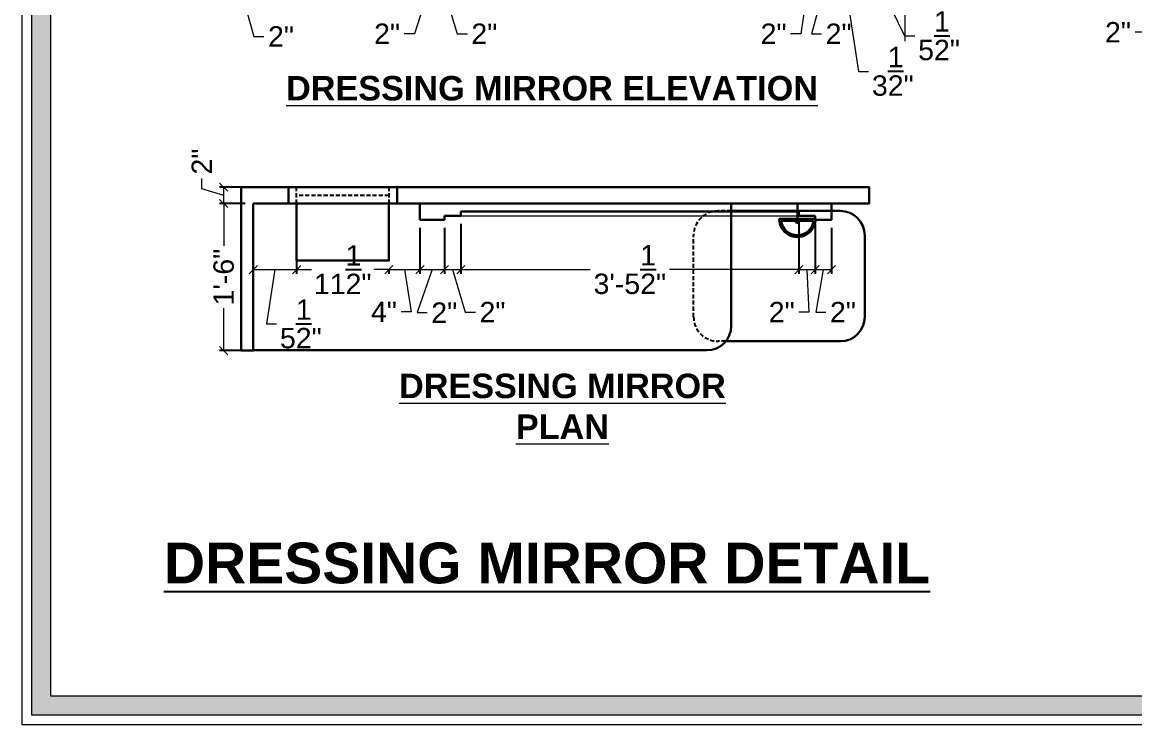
# Model space of a CAD drawing. Header units: millimetres. Extents: x 56222 to 3066687, y -650199 to -121287.
# Drawn here: x 132660.2 to 132796.5, y -184114.6 to -184028.5 of the extents above; entities that cross this region are included whole.
import ezdxf

# ---------------------------------------------------------------- set-up
doc = ezdxf.new("R2010")
doc.units = ezdxf.units.MM
doc.header["$MEASUREMENT"] = 0
doc.header["$PDMODE"] = 35
doc.linetypes.add('DASHED', pattern=[0.75, 0.5, -0.25])
doc.linetypes.add('DASHEDX2', pattern=[1.5, 1, -0.5])
doc.layers.get('Defpoints').update_dxf_attribs({"color": 220})
for name, color, linetype, lineweight in [('DIM.', 250, 'Continuous', 13), ('dim05', 1, 'Continuous', 13), ('Dimension', 10, 'DASHEDX2', 20), ('Electrical', 84, 'Continuous', 30), ('FIRST FLOOR', 7, 'Continuous', 9), ('FIRST FLOOR_( PLine )_', 251, 'Continuous', 30), ('FURNITURE', 32, 'Continuous', 9), ('Labelling', 1, 'Continuous', 25), ('wall', 7, 'Continuous', 30)]:
    doc.layers.add(name, color=color, linetype=linetype, lineweight=lineweight)
doc.styles.add('Arial', font='arial.ttf')
doc.styles.get("Standard").update_dxf_attribs({"font": 'arial.ttf', "height": 6})
doc.styles.add('style4', font='ARIALN.TTF')
doc.dimstyles.new('ISO-25', dxfattribs={"dimtxt": 2.5, "dimasz": 1, "dimexe": 0.5, "dimexo": 1, "dimtad": 0, "dimdec": 1, "dimlunit": 4, "dimtxsty": 'Standard', "dimblk": 'OBLIQUE', "dimcen": 2.5, "dimclrd": 1, "dimclre": 1, "dimclrt": 5, "dimadec": 0, "dimazin": 0, "dimtfac": 1, "dimtdec": 1, "dimtmove": 0, "dimatfit": 3, "dimfxl": 1, "dimlwd": -1, "dimarcsym": 0})

# ---------------------------------------------------------------- blocks, each defined once
blk = doc.blocks.new('_Oblique')
at = {"layer": 'wall', "color": 0, "lineweight": -2}
blk.add_line((-0.5, -0.5), (0.5, 0.5), dxfattribs=at)
blk = doc.blocks.new('*D338')
at = {"layer": 'Defpoints', "color": 0, "lineweight": 30, "transparency": 16777216}
for p in [(132685.98, -184021.62), (132687.98, -184021.62), (132687.98, -184024.7)]:
    blk.add_point(p, dxfattribs=at)
at = {"layer": 'dim05', "color": 1, "linetype": 'Continuous', "lineweight": -2, "transparency": 16777216}
for p, q in [((132685.98, -184022.62), (132685.98, -184025.2)), ((132687.98, -184022.62), (132687.98, -184025.2))]:
    blk.add_line(p, q, dxfattribs=at)
at = {"layer": 'dim05', "color": 1, "linetype": 'Continuous', "transparency": 16777216}
for p, q in [((132685.98, -184024.7), (132687.98, -184024.7)), ((132686.98, -184024.7), (132688.54, -184030.23)), ((132688.54, -184030.23), (132689.79, -184030.23))]:
    blk.add_line(p, q, dxfattribs=at)
at = {"layer": 'dim05', "color": 1, "transparency": 16777216, "rotation": 180}
blk.add_blockref('_Oblique', (132685.98, -184024.7), dxfattribs=at)
at = {"layer": 'dim05', "color": 1, "transparency": 16777216}
blk.add_blockref('_Oblique', (132687.98, -184024.7), dxfattribs=at)
at = {"layer": 'dim05', "color": 5, "lineweight": 25, "transparency": 16777216, "insert": (132691.88, -184030.23), "char_height": 2.5, "attachment_point": 5, "style": 'Arial'}
blk.add_mtext('2"', dxfattribs=at)
blk = doc.blocks.new('*D340')
at = {"layer": 'Defpoints', "color": 0, "lineweight": 30, "transparency": 16777216}
for p in [(132708.91, -184021.62), (132710.91, -184021.62), (132710.91, -184024.7)]:
    blk.add_point(p, dxfattribs=at)
at = {"layer": 'dim05', "color": 1, "linetype": 'Continuous', "lineweight": -2, "transparency": 16777216}
for p, q in [((132708.91, -184022.62), (132708.91, -184025.2)), ((132710.91, -184022.62), (132710.91, -184025.2))]:
    blk.add_line(p, q, dxfattribs=at)
at = {"layer": 'dim05', "color": 1, "linetype": 'Continuous', "transparency": 16777216}
for p, q in [((132709.91, -184024.7), (132708.22, -184029.9)), ((132708.91, -184024.7), (132710.91, -184024.7)), ((132708.22, -184029.9), (132706.97, -184029.9))]:
    blk.add_line(p, q, dxfattribs=at)
at = {"layer": 'dim05', "color": 1, "transparency": 16777216, "rotation": 180}
blk.add_blockref('_Oblique', (132708.91, -184024.7), dxfattribs=at)
at = {"layer": 'dim05', "color": 1, "transparency": 16777216}
blk.add_blockref('_Oblique', (132710.91, -184024.7), dxfattribs=at)
at = {"layer": 'dim05', "color": 5, "lineweight": 25, "transparency": 16777216, "insert": (132704.88, -184029.9), "char_height": 2.5, "attachment_point": 5, "style": 'Arial'}
blk.add_mtext('2"', dxfattribs=at)
blk = doc.blocks.new('*D341')
at = {"layer": 'Defpoints', "color": 0, "lineweight": 30, "transparency": 16777216}
for p in [(132710.91, -184021.62), (132712.91, -184021.62), (132712.91, -184024.7)]:
    blk.add_point(p, dxfattribs=at)
at = {"layer": 'dim05', "color": 1, "linetype": 'Continuous', "lineweight": -2, "transparency": 16777216}
for p, q in [((132710.91, -184022.62), (132710.91, -184025.2)), ((132712.91, -184022.62), (132712.91, -184025.2))]:
    blk.add_line(p, q, dxfattribs=at)
at = {"layer": 'dim05', "color": 1, "linetype": 'Continuous', "transparency": 16777216}
for p, q in [((132710.91, -184024.7), (132712.91, -184024.7)), ((132711.91, -184024.7), (132713.47, -184029.9)), ((132713.47, -184029.9), (132714.72, -184029.9))]:
    blk.add_line(p, q, dxfattribs=at)
at = {"layer": 'dim05', "color": 1, "transparency": 16777216, "rotation": 180}
blk.add_blockref('_Oblique', (132710.91, -184024.7), dxfattribs=at)
at = {"layer": 'dim05', "color": 1, "transparency": 16777216}
blk.add_blockref('_Oblique', (132712.91, -184024.7), dxfattribs=at)
at = {"layer": 'dim05', "color": 5, "lineweight": 25, "transparency": 16777216, "insert": (132716.8, -184029.9), "char_height": 2.5, "attachment_point": 5, "style": 'Arial'}
blk.add_mtext('2"', dxfattribs=at)
blk = doc.blocks.new('*D343')
at = {"layer": 'Defpoints', "color": 0, "lineweight": 30, "transparency": 16777216}
for p in [(132757.35, -184021.62), (132759.35, -184021.62), (132759.35, -184024.7)]:
    blk.add_point(p, dxfattribs=at)
at = {"layer": 'dim05', "color": 1, "linetype": 'Continuous', "lineweight": -2, "transparency": 16777216}
for p, q in [((132757.35, -184022.62), (132757.35, -184025.2)), ((132759.35, -184022.62), (132759.35, -184025.2))]:
    blk.add_line(p, q, dxfattribs=at)
at = {"layer": 'dim05', "color": 1, "linetype": 'Continuous', "transparency": 16777216}
for p, q in [((132758.35, -184024.7), (132756.88, -184029.9)), ((132757.35, -184024.7), (132759.35, -184024.7)), ((132756.88, -184029.9), (132758.13, -184029.9))]:
    blk.add_line(p, q, dxfattribs=at)
at = {"layer": 'dim05', "color": 1, "transparency": 16777216, "rotation": 180}
blk.add_blockref('_Oblique', (132757.35, -184024.7), dxfattribs=at)
at = {"layer": 'dim05', "color": 1, "transparency": 16777216}
blk.add_blockref('_Oblique', (132759.35, -184024.7), dxfattribs=at)
at = {"layer": 'dim05', "color": 5, "lineweight": 25, "transparency": 16777216, "insert": (132760.22, -184029.9), "char_height": 2.5, "attachment_point": 5, "style": 'Arial'}
blk.add_mtext('2"', dxfattribs=at)
blk = doc.blocks.new('*D344')
at = {"layer": 'Defpoints', "color": 0, "lineweight": 30, "transparency": 16777216}
for p in [(132759.35, -184021.62), (132762.98, -184021.62), (132762.98, -184024.7)]:
    blk.add_point(p, dxfattribs=at)
at = {"layer": 'dim05', "color": 1, "linetype": 'Continuous', "lineweight": -2, "transparency": 16777216}
for p, q in [((132759.35, -184022.62), (132759.35, -184025.2)), ((132762.98, -184022.62), (132762.98, -184025.2))]:
    blk.add_line(p, q, dxfattribs=at)
at = {"layer": 'dim05', "color": 1, "linetype": 'Continuous', "transparency": 16777216}
for p, q in [((132759.35, -184024.7), (132762.98, -184024.7)), ((132761.17, -184024.7), (132762.64, -184034.52)), ((132762.64, -184034.52), (132763.89, -184034.52))]:
    blk.add_line(p, q, dxfattribs=at)
at = {"layer": 'dim05', "color": 1, "transparency": 16777216, "rotation": 180}
blk.add_blockref('_Oblique', (132759.35, -184024.7), dxfattribs=at)
at = {"layer": 'dim05', "color": 1, "transparency": 16777216}
blk.add_blockref('_Oblique', (132762.98, -184024.7), dxfattribs=at)
at = {"layer": 'dim05', "color": 5, "lineweight": 25, "transparency": 16777216, "insert": (132766.86, -184034.52), "char_height": 2.5, "attachment_point": 5, "style": 'Arial'}
blk.add_mtext('3{\\H1x;\\S1/2;}"', dxfattribs=at)
blk = doc.blocks.new('*D345')
at = {"layer": 'Defpoints', "color": 0, "lineweight": 30, "transparency": 16777216}
for p in [(132755.35, -184018.62), (132757.35, -184021.62), (132757.35, -184024.7)]:
    blk.add_point(p, dxfattribs=at)
at = {"layer": 'dim05', "color": 1, "linetype": 'Continuous', "lineweight": -2, "transparency": 16777216}
for p, q in [((132755.35, -184019.62), (132755.35, -184025.2)), ((132757.35, -184022.62), (132757.35, -184025.2))]:
    blk.add_line(p, q, dxfattribs=at)
at = {"layer": 'dim05', "color": 1, "linetype": 'Continuous', "transparency": 16777216}
for p, q in [((132755.35, -184024.7), (132757.35, -184024.7)), ((132756.35, -184024.7), (132755.59, -184029.9)), ((132755.59, -184029.9), (132754.34, -184029.9))]:
    blk.add_line(p, q, dxfattribs=at)
at = {"layer": 'dim05', "color": 1, "transparency": 16777216, "rotation": 180}
blk.add_blockref('_Oblique', (132755.35, -184024.7), dxfattribs=at)
at = {"layer": 'dim05', "color": 1, "transparency": 16777216}
blk.add_blockref('_Oblique', (132757.35, -184024.7), dxfattribs=at)
at = {"layer": 'dim05', "color": 5, "lineweight": 25, "transparency": 16777216, "insert": (132752.25, -184029.9), "char_height": 2.5, "attachment_point": 5, "style": 'Arial'}
blk.add_mtext('2"', dxfattribs=at)
blk = doc.blocks.new('*D346')
at = {"layer": 'Defpoints', "color": 0, "lineweight": 30, "transparency": 16777216}
for p in [(132762.98, -184021.62), (132768.34, -184021.62), (132768.34, -184024.7)]:
    blk.add_point(p, dxfattribs=at)
at = {"layer": 'dim05', "color": 1, "linetype": 'Continuous', "lineweight": -2, "transparency": 16777216}
for p, q in [((132762.98, -184022.62), (132762.98, -184025.2)), ((132768.34, -184022.62), (132768.34, -184025.2))]:
    blk.add_line(p, q, dxfattribs=at)
at = {"layer": 'dim05', "color": 1, "linetype": 'Continuous', "transparency": 16777216}
for p, q in [((132762.98, -184024.7), (132768.34, -184024.7)), ((132765.66, -184024.7), (132768.3, -184030.16)), ((132768.3, -184030.16), (132769.55, -184030.16))]:
    blk.add_line(p, q, dxfattribs=at)
at = {"layer": 'dim05', "color": 1, "transparency": 16777216, "rotation": 180}
blk.add_blockref('_Oblique', (132762.98, -184024.7), dxfattribs=at)
at = {"layer": 'dim05', "color": 1, "transparency": 16777216}
blk.add_blockref('_Oblique', (132768.34, -184024.7), dxfattribs=at)
at = {"layer": 'dim05', "color": 5, "lineweight": 25, "transparency": 16777216, "insert": (132772.53, -184030.16), "char_height": 2.5, "attachment_point": 5, "style": 'Arial'}
blk.add_mtext('5{\\H1x;\\S1/2;}"', dxfattribs=at)
blk = doc.blocks.new('*D384')
at = {"layer": 'Defpoints', "color": 0, "lineweight": 30, "transparency": 16777216}
for p in [(132797.58, -184021.62), (132799.58, -184021.62), (132799.58, -184024.51)]:
    blk.add_point(p, dxfattribs=at)
at = {"layer": 'dim05', "color": 1, "linetype": 'Continuous', "lineweight": -2, "transparency": 16777216}
for p, q in [((132797.58, -184022.62), (132797.58, -184025.01)), ((132799.58, -184022.62), (132799.58, -184025.01))]:
    blk.add_line(p, q, dxfattribs=at)
at = {"layer": 'dim05', "color": 1, "linetype": 'Continuous', "transparency": 16777216}
for p, q in [((132797.58, -184024.51), (132799.58, -184024.51)), ((132798.58, -184024.51), (132797.8, -184029.72)), ((132797.8, -184029.72), (132796.55, -184029.72))]:
    blk.add_line(p, q, dxfattribs=at)
at = {"layer": 'dim05', "color": 1, "transparency": 16777216, "rotation": 180}
blk.add_blockref('_Oblique', (132797.58, -184024.51), dxfattribs=at)
at = {"layer": 'dim05', "color": 1, "transparency": 16777216}
blk.add_blockref('_Oblique', (132799.58, -184024.51), dxfattribs=at)
at = {"layer": 'dim05', "color": 5, "lineweight": 25, "transparency": 16777216, "insert": (132794.46, -184029.72), "char_height": 2.5, "attachment_point": 5, "style": 'Arial'}
blk.add_mtext('2"', dxfattribs=at)
blk = doc.blocks.new('A$C2E9001B6')
at = {"layer": 'Electrical', "ltscale": 10}
for p, q in [((0, 5), (5.83, 5)), ((2.92, 2.71), (2.92, 5)), ((0.21, 2.71), (5.62, 2.71)), ((0.51, 2.42), (5.32, 2.42))]:
    blk.add_line(p, q, dxfattribs=at)
at = {"layer": 'Electrical', "ltscale": 10, "extrusion": (0, 0, -1)}
for centre, major_axis, start_param, end_param in [((2.92, 2.71), (-1.91, 1.91), 2.356194, 5.497787), ((2.92, 2.71), (1.71, 1.71), 0.902965, 3.809424), ((2.92, 2.43), (-0.223, 0.223), 2.378522, 5.47546)]:
    blk.add_ellipse(centre, major_axis=major_axis, ratio=1, start_param=start_param, end_param=end_param, dxfattribs=at)
blk = doc.blocks.new('*D627')
at = {"layer": 'Defpoints', "color": 0, "lineweight": 30, "transparency": 16777216}
for p in [(132684.86, -184050.71), (132688.48, -184050.71), (132688.48, -184068.75)]:
    blk.add_point(p, dxfattribs=at)
at = {"layer": 'dim05', "color": 1, "linetype": 'Continuous', "lineweight": -2, "transparency": 16777216}
for p, q in [((132687.48, -184050.71), (132684.36, -184050.71)), ((132687.48, -184068.75), (132684.36, -184068.75))]:
    blk.add_line(p, q, dxfattribs=at)
at = {"layer": 'dim05', "color": 1, "linetype": 'Continuous', "transparency": 16777216}
for p, q in [((132684.86, -184050.71), (132684.86, -184055.9)), ((132684.86, -184068.75), (132684.86, -184063.56))]:
    blk.add_line(p, q, dxfattribs=at)
at = {"layer": 'dim05', "color": 1, "transparency": 16777216}
for p, rotation in [((132684.86, -184050.71), 90), ((132684.86, -184068.75), 270)]:
    blk.add_blockref('_Oblique', p, dxfattribs=dict(at, rotation=rotation))
at = {"layer": 'dim05', "color": 5, "lineweight": 25, "transparency": 16777216, "insert": (132684.86, -184059.73), "char_height": 2.5, "attachment_point": 5, "rotation": 90, "style": 'Arial'}
blk.add_mtext('1\'-6"', dxfattribs=at)
blk = doc.blocks.new('*D628')
at = {"layer": 'Defpoints', "color": 0, "lineweight": 30, "transparency": 16777216}
for p in [(132684.86, -184048.71), (132688.48, -184048.71), (132688.48, -184050.71)]:
    blk.add_point(p, dxfattribs=at)
at = {"layer": 'dim05', "color": 1, "linetype": 'Continuous', "transparency": 16777216}
for p, q in [((132682.17, -184048.9), (132682.17, -184047.65)), ((132684.86, -184050.71), (132684.86, -184048.71)), ((132684.86, -184049.71), (132682.17, -184048.9))]:
    blk.add_line(p, q, dxfattribs=at)
at = {"layer": 'dim05', "color": 1, "linetype": 'Continuous', "lineweight": -2, "transparency": 16777216}
for p, q in [((132687.48, -184048.71), (132684.36, -184048.71)), ((132687.48, -184050.71), (132684.36, -184050.71))]:
    blk.add_line(p, q, dxfattribs=at)
at = {"layer": 'dim05', "color": 1, "transparency": 16777216}
for p, rotation in [((132684.86, -184048.71), 90), ((132684.86, -184050.71), 270)]:
    blk.add_blockref('_Oblique', p, dxfattribs=dict(at, rotation=rotation))
at = {"layer": 'dim05', "color": 5, "lineweight": 25, "transparency": 16777216, "insert": (132682.17, -184045.57), "char_height": 2.5, "attachment_point": 5, "rotation": 90, "style": 'Arial'}
blk.add_mtext('2"', dxfattribs=at)
blk = doc.blocks.new('*D629')
at = {"layer": 'Defpoints', "color": 0, "lineweight": 30, "transparency": 16777216}
for p in [(132688.48, -184050.71), (132693.79, -184054.21), (132693.79, -184058.82)]:
    blk.add_point(p, dxfattribs=at)
at = {"layer": 'dim05', "color": 1, "linetype": 'Continuous', "lineweight": -2, "transparency": 16777216}
for p, q in [((132688.48, -184051.71), (132688.48, -184059.32)), ((132693.79, -184055.21), (132693.79, -184059.32))]:
    blk.add_line(p, q, dxfattribs=at)
at = {"layer": 'dim05', "color": 1, "linetype": 'Continuous', "transparency": 16777216}
for p, q in [((132688.48, -184058.82), (132693.79, -184058.82)), ((132691.14, -184058.82), (132690.09, -184065.48)), ((132690.09, -184065.48), (132691.34, -184065.48))]:
    blk.add_line(p, q, dxfattribs=at)
at = {"layer": 'dim05', "color": 1, "transparency": 16777216, "rotation": 180}
blk.add_blockref('_Oblique', (132688.48, -184058.82), dxfattribs=at)
at = {"layer": 'dim05', "color": 1, "transparency": 16777216}
blk.add_blockref('_Oblique', (132693.79, -184058.82), dxfattribs=at)
at = {"layer": 'dim05', "color": 5, "lineweight": 25, "transparency": 16777216, "insert": (132694.31, -184065.48), "char_height": 2.5, "attachment_point": 5, "style": 'Arial'}
blk.add_mtext('5{\\H1x;\\S1/2;}"', dxfattribs=at)
blk = doc.blocks.new('*D630')
at = {"layer": 'Defpoints', "color": 0, "lineweight": 30, "transparency": 16777216}
for p in [(132693.79, -184057.71), (132705.1, -184057.71), (132705.1, -184058.82)]:
    blk.add_point(p, dxfattribs=at)
at = {"layer": 'dim05', "color": 1, "linetype": 'Continuous', "lineweight": -2, "transparency": 16777216}
for p, q in [((132693.79, -184058.71), (132693.79, -184059.32)), ((132705.1, -184058.71), (132705.1, -184059.32))]:
    blk.add_line(p, q, dxfattribs=at)
at = {"layer": 'dim05', "color": 1, "linetype": 'Continuous', "transparency": 16777216}
for p, q in [((132693.79, -184058.82), (132695.62, -184058.82)), ((132705.1, -184058.82), (132703.27, -184058.82))]:
    blk.add_line(p, q, dxfattribs=at)
at = {"layer": 'dim05', "color": 1, "transparency": 16777216, "rotation": 180}
blk.add_blockref('_Oblique', (132693.79, -184058.82), dxfattribs=at)
at = {"layer": 'dim05', "color": 1, "transparency": 16777216}
blk.add_blockref('_Oblique', (132705.1, -184058.82), dxfattribs=at)
at = {"layer": 'dim05', "color": 5, "lineweight": 25, "transparency": 16777216, "insert": (132699.44, -184058.82), "char_height": 2.5, "attachment_point": 5, "style": 'Arial'}
blk.add_mtext('11{\\H1x;\\S1/2;}"', dxfattribs=at)
blk = doc.blocks.new('*D631')
at = {"layer": 'Defpoints', "color": 0, "lineweight": 30, "transparency": 16777216}
for p in [(132708.91, -184052.71), (132705.1, -184057.71), (132708.91, -184058.82)]:
    blk.add_point(p, dxfattribs=at)
at = {"layer": 'dim05', "color": 1, "linetype": 'Continuous', "lineweight": -2, "transparency": 16777216}
for p, q in [((132708.91, -184053.71), (132708.91, -184059.32)), ((132705.1, -184058.71), (132705.1, -184059.32))]:
    blk.add_line(p, q, dxfattribs=at)
at = {"layer": 'dim05', "color": 1, "linetype": 'Continuous', "transparency": 16777216}
for p, q in [((132705.1, -184058.82), (132708.91, -184058.82)), ((132707, -184058.82), (132707.85, -184064)), ((132707.85, -184064), (132706.6, -184064))]:
    blk.add_line(p, q, dxfattribs=at)
at = {"layer": 'dim05', "color": 1, "transparency": 16777216, "rotation": 180}
blk.add_blockref('_Oblique', (132705.1, -184058.82), dxfattribs=at)
at = {"layer": 'dim05', "color": 1, "transparency": 16777216}
blk.add_blockref('_Oblique', (132708.91, -184058.82), dxfattribs=at)
at = {"layer": 'dim05', "color": 5, "lineweight": 25, "transparency": 16777216, "insert": (132704.49, -184064), "char_height": 2.5, "attachment_point": 5, "style": 'Arial'}
blk.add_mtext('4"', dxfattribs=at)
blk = doc.blocks.new('*D632')
at = {"layer": 'Defpoints', "color": 0, "lineweight": 30, "transparency": 16777216}
for p in [(132708.91, -184052.71), (132711.91, -184052.71), (132711.91, -184058.82)]:
    blk.add_point(p, dxfattribs=at)
at = {"layer": 'dim05', "color": 1, "linetype": 'Continuous', "lineweight": -2, "transparency": 16777216}
for p, q in [((132708.91, -184053.71), (132708.91, -184059.32)), ((132711.91, -184053.71), (132711.91, -184059.32))]:
    blk.add_line(p, q, dxfattribs=at)
at = {"layer": 'dim05', "color": 1, "linetype": 'Continuous', "transparency": 16777216}
for p, q in [((132710.41, -184058.82), (132708.56, -184064.09)), ((132708.91, -184058.82), (132711.91, -184058.82)), ((132708.56, -184064.09), (132709.81, -184064.09))]:
    blk.add_line(p, q, dxfattribs=at)
at = {"layer": 'dim05', "color": 1, "transparency": 16777216, "rotation": 180}
blk.add_blockref('_Oblique', (132708.91, -184058.82), dxfattribs=at)
at = {"layer": 'dim05', "color": 1, "transparency": 16777216}
blk.add_blockref('_Oblique', (132711.91, -184058.82), dxfattribs=at)
at = {"layer": 'dim05', "color": 5, "lineweight": 25, "transparency": 16777216, "insert": (132711.89, -184064.09), "char_height": 2.5, "attachment_point": 5, "style": 'Arial'}
blk.add_mtext('2"', dxfattribs=at)
blk = doc.blocks.new('*D633')
at = {"layer": 'Defpoints', "color": 0, "lineweight": 30, "transparency": 16777216}
for p in [(132711.91, -184052.71), (132713.91, -184052.21), (132713.91, -184058.82)]:
    blk.add_point(p, dxfattribs=at)
at = {"layer": 'dim05', "color": 1, "linetype": 'Continuous', "lineweight": -2, "transparency": 16777216}
for p, q in [((132711.91, -184053.71), (132711.91, -184059.32)), ((132713.91, -184053.21), (132713.91, -184059.32))]:
    blk.add_line(p, q, dxfattribs=at)
at = {"layer": 'dim05', "color": 1, "linetype": 'Continuous', "transparency": 16777216}
for p, q in [((132711.91, -184058.82), (132713.91, -184058.82)), ((132712.91, -184058.82), (132714.47, -184064.02)), ((132714.47, -184064.02), (132715.72, -184064.02))]:
    blk.add_line(p, q, dxfattribs=at)
at = {"layer": 'dim05', "color": 1, "transparency": 16777216, "rotation": 180}
blk.add_blockref('_Oblique', (132711.91, -184058.82), dxfattribs=at)
at = {"layer": 'dim05', "color": 1, "transparency": 16777216}
blk.add_blockref('_Oblique', (132713.91, -184058.82), dxfattribs=at)
at = {"layer": 'dim05', "color": 5, "lineweight": 25, "transparency": 16777216, "insert": (132717.8, -184064.02), "char_height": 2.5, "attachment_point": 5, "style": 'Arial'}
blk.add_mtext('2"', dxfattribs=at)
blk = doc.blocks.new('*D634')
at = {"layer": 'Defpoints', "color": 0, "lineweight": 30, "transparency": 16777216}
for p in [(132713.91, -184052.21), (132755.34, -184051.71), (132755.34, -184058.82)]:
    blk.add_point(p, dxfattribs=at)
at = {"layer": 'dim05', "color": 1, "linetype": 'Continuous', "lineweight": -2, "transparency": 16777216}
for p, q in [((132755.34, -184052.71), (132755.34, -184059.32)), ((132713.91, -184053.21), (132713.91, -184059.32))]:
    blk.add_line(p, q, dxfattribs=at)
at = {"layer": 'dim05', "color": 1, "linetype": 'Continuous', "transparency": 16777216}
for p, q in [((132713.91, -184058.82), (132729.77, -184058.82)), ((132755.34, -184058.82), (132739.48, -184058.82))]:
    blk.add_line(p, q, dxfattribs=at)
at = {"layer": 'dim05', "color": 1, "transparency": 16777216, "rotation": 180}
blk.add_blockref('_Oblique', (132713.91, -184058.82), dxfattribs=at)
at = {"layer": 'dim05', "color": 1, "transparency": 16777216}
blk.add_blockref('_Oblique', (132755.34, -184058.82), dxfattribs=at)
at = {"layer": 'dim05', "color": 5, "lineweight": 25, "transparency": 16777216, "insert": (132734.63, -184058.82), "char_height": 2.5, "attachment_point": 5, "style": 'Arial'}
blk.add_mtext('3\'-5{\\H1x;\\S1/2;}"', dxfattribs=at)
blk = doc.blocks.new('*D635')
at = {"layer": 'Defpoints', "color": 0, "lineweight": 30, "transparency": 16777216}
for p in [(132755.34, -184051.71), (132757.34, -184052.21), (132757.34, -184058.82)]:
    blk.add_point(p, dxfattribs=at)
at = {"layer": 'dim05', "color": 1, "linetype": 'Continuous', "lineweight": -2, "transparency": 16777216}
for p, q in [((132755.34, -184052.71), (132755.34, -184059.32)), ((132757.34, -184053.21), (132757.34, -184059.32))]:
    blk.add_line(p, q, dxfattribs=at)
at = {"layer": 'dim05', "color": 1, "linetype": 'Continuous', "transparency": 16777216}
for p, q in [((132755.34, -184058.82), (132757.34, -184058.82)), ((132756.34, -184058.82), (132756.58, -184064.02)), ((132756.58, -184064.02), (132755.33, -184064.02))]:
    blk.add_line(p, q, dxfattribs=at)
at = {"layer": 'dim05', "color": 1, "transparency": 16777216, "rotation": 180}
blk.add_blockref('_Oblique', (132755.34, -184058.82), dxfattribs=at)
at = {"layer": 'dim05', "color": 1, "transparency": 16777216}
blk.add_blockref('_Oblique', (132757.34, -184058.82), dxfattribs=at)
at = {"layer": 'dim05', "color": 5, "lineweight": 25, "transparency": 16777216, "insert": (132753.25, -184064.02), "char_height": 2.5, "attachment_point": 5, "style": 'Arial'}
blk.add_mtext('2"', dxfattribs=at)
blk = doc.blocks.new('*D636')
at = {"layer": 'Defpoints', "color": 0, "lineweight": 30, "transparency": 16777216}
for p in [(132757.34, -184052.71), (132759.34, -184052.71), (132759.34, -184058.82)]:
    blk.add_point(p, dxfattribs=at)
at = {"layer": 'dim05', "color": 1, "linetype": 'Continuous', "lineweight": -2, "transparency": 16777216}
for p, q in [((132757.34, -184053.71), (132757.34, -184059.32)), ((132759.34, -184053.71), (132759.34, -184059.32))]:
    blk.add_line(p, q, dxfattribs=at)
at = {"layer": 'dim05', "color": 1, "linetype": 'Continuous', "transparency": 16777216}
for p, q in [((132757.34, -184058.82), (132759.34, -184058.82)), ((132758.34, -184058.82), (132757.42, -184064.02)), ((132757.42, -184064.02), (132758.67, -184064.02))]:
    blk.add_line(p, q, dxfattribs=at)
at = {"layer": 'dim05', "color": 1, "transparency": 16777216, "rotation": 180}
blk.add_blockref('_Oblique', (132757.34, -184058.82), dxfattribs=at)
at = {"layer": 'dim05', "color": 1, "transparency": 16777216}
blk.add_blockref('_Oblique', (132759.34, -184058.82), dxfattribs=at)
at = {"layer": 'dim05', "color": 5, "lineweight": 25, "transparency": 16777216, "insert": (132760.75, -184064.02), "char_height": 2.5, "attachment_point": 5, "style": 'Arial'}
blk.add_mtext('2"', dxfattribs=at)

msp = doc.modelspace()

# ---------------------------------------------------------------- hatches: boundary and pattern name
at = {"layer": 'Dimension', "linetype": 'Continuous', "true_color": 0xd39e00}
h = msp.add_hatch(color=42, dxfattribs=at)
h.paths.add_polyline_path([(132661.33, -183880.11), (132661.33, -184113.44), (132992.83, -184113.44), (132992.83, -183880.11)])
h.paths.add_polyline_path([(132663.66, -183882.44), (132990.5, -183882.44), (132990.5, -184111.12), (132663.66, -184111.12)], flags=16)

# ---------------------------------------------------------------- linework, layer by layer
at = {"layer": 'dim05', "color": 18, "linetype": 'Continuous', "lineweight": 15, "true_color": 0x000000}
msp.add_lwpolyline([(132768.34, -183885.99), (132768.34, -183957.23), (132765.86, -183958.27), (132770.47, -183958.52), (132768.34, -183959.65), (132768.34, -184030.81)], dxfattribs=at)
at = {"layer": 'Dimension', "color": 42, "linetype": 'Continuous', "true_color": 0xd39e00}
for points in [[(132660.17, -183878.95), (132993.99, -183878.95), (132993.99, -184114.61), (132660.17, -184114.61)], [(132661.33, -183880.11), (132992.83, -183880.11), (132992.83, -184113.44), (132661.33, -184113.44)], [(132663.66, -183882.44), (132990.5, -183882.44), (132990.5, -184111.12), (132663.66, -184111.12)]]:
    msp.add_lwpolyline(points, close=True, dxfattribs=at)
at = {"layer": 'FIRST FLOOR'}
msp.add_line((132686.98, -184048.71), (132763.98, -184048.71), dxfattribs=at)
at = {"layer": 'FIRST FLOOR_( PLine )_'}
msp.add_line((132686.98, -184048.71), (132763.98, -184048.71), dxfattribs=at)
at = {"layer": 'FURNITURE', "lineweight": 30}
for p, q in [((132747.06, -184065.71), (132747.06, -184050.71)), ((132708.91, -184052.71), (132711.91, -184052.71)), ((132711.91, -184052.71), (132711.91, -184052.21)), ((132711.91, -184052.21), (132713.91, -184052.21)), ((132755.34, -184051.71), (132713.91, -184051.71)), ((132713.91, -184052.21), (132713.91, -184051.71)), ((132747.06, -184051.63), (132760.43, -184051.63)), ((132755.34, -184052.21), (132755.34, -184051.71)), ((132757.34, -184052.21), (132755.34, -184052.21)), ((132757.34, -184052.71), (132757.34, -184052.21)), ((132763.43, -184054.63), (132763.43, -184064.6)), ((132760.43, -184067.6), (132746.38, -184067.6)), ((132688.48, -184068.71), (132744.06, -184068.71))]:
    msp.add_line(p, q, dxfattribs=at)
at = {"layer": 'FURNITURE', "lineweight": 15}
msp.add_line((132713.91, -184052.21), (132755.34, -184052.21), dxfattribs=at)
at = {"layer": 'FURNITURE', "linetype": 'DASHED', "lineweight": 25}
for p, q in [((132747.06, -184051.63), (132745.44, -184051.63)), ((132742.44, -184064.6), (132742.44, -184054.63)), ((132746.38, -184067.6), (132745.44, -184067.6))]:
    msp.add_line(p, q, dxfattribs=at)
at = {"layer": 'FURNITURE', "lineweight": 30}
for points in [[(132688.48, -184050.71), (132763.98, -184050.71), (132763.98, -184048.71), (132686.98, -184048.71), (132686.98, -184050.71), (132686.98, -184050.71), (132686.98, -184068.75), (132688.48, -184068.75)], [(132706.1, -184050.71), (132692.79, -184050.71), (132692.79, -184048.71), (132706.1, -184048.71)]]:
    msp.add_lwpolyline(points, close=True, dxfattribs=at)
at = {"layer": 'FURNITURE', "linetype": 'DASHED', "lineweight": 25}
msp.add_lwpolyline([(132705.1, -184050.71), (132693.79, -184050.71), (132693.79, -184048.71), (132705.1, -184048.71)], close=True, dxfattribs=at)
msp.add_lwpolyline([(132705.1, -184049.71), (132693.79, -184049.71)], dxfattribs=at)
at = {"layer": 'FURNITURE', "lineweight": 30}
for points in [[(132693.79, -184050.71), (132693.79, -184057.71), (132705.1, -184057.71), (132705.1, -184050.71)], [(132708.91, -184052.71), (132708.91, -184050.71), (132759.34, -184050.71), (132759.34, -184052.71), (132757.34, -184052.71)]]:
    msp.add_lwpolyline(points, dxfattribs=at)
at = {"layer": 'FURNITURE', "linetype": 'DASHED', "lineweight": 25}
for centre, start, end in [((132745.44, -184054.63), 90, 180), ((132745.44, -184064.6), 180, 270)]:
    msp.add_arc(centre, 3, start, end, dxfattribs=at)
at = {"layer": 'FURNITURE', "lineweight": 30}
for centre, start, end in [((132760.43, -184054.63), 0, 90), ((132760.43, -184064.6), 270, 0), ((132744.06, -184065.71), 270, 0)]:
    msp.add_arc(centre, 3, start, end, dxfattribs=at)

# ---------------------------------------------------------------- block references
at = {"transparency": 33554687, "xscale": 0.8245861962995951, "yscale": 0.8245861962995951, "zscale": 0.8245861962995951}
msp.add_blockref('A$C2E9001B6', (132752.76, -184054.83), dxfattribs=at)

# ---------------------------------------------------------------- texts
at = {"layer": 'DIM.', "color": 1, "char_height": 3, "attachment_point": 1}
for s, insert in [('{\\fArial|b1|i0|c0|p34;\\LDRESSING MIRROR ELEVATION}', (132692.5, -184035.08)), ('\\pxqc;{\\fArial|b1|i0|c0|p34;\\LDRESSING MIRROR \\PPLAN}', (132670.59, -184071.57))]:
    msp.add_mtext_dynamic_manual_height_columns(s, width=111.5588, gutter_width=1, heights=[0], dxfattribs=dict(at, insert=insert))
at = {"layer": 'Labelling', "color": 251, "true_color": 0x636466, "insert": (132724.48, -184094.81), "char_height": 5, "attachment_point": 5, "style": 'style4'}
msp.add_mtext_dynamic_manual_height_columns('{\\fArial|b1|i0|c0|p34;\\LDRESSING MIRROR DETAIL}', width=142.7931, gutter_width=1, heights=[0], dxfattribs=at)

# ---------------------------------------------------------------- dimensions: what is measured, and where the dimension line sits
at = {"layer": 'dim05', "color": 27, "lineweight": 25, "true_color": 0x7d5120}
for base, p1, p2, override, picture, middle in [((132757.35, -184024.7), (132755.35, -184018.62), (132757.35, -184021.62), {"dimtxsty": 'Arial', "dimtmove": 1}, '*D345', (132753.71, -184029.9)), ((132687.98, -184024.7), (132685.98, -184021.62), (132687.98, -184021.62), {"dimtxsty": 'Arial', "dimtmove": 1}, '*D338', (132690.42, -184030.23)), ((132710.91, -184024.7), (132708.91, -184021.62), (132710.91, -184021.62), {"dimtxsty": 'Arial', "dimtmove": 1}, '*D340', (132706.34, -184029.9)), ((132759.35, -184024.7), (132757.35, -184021.62), (132759.35, -184021.62), {"dimtxsty": 'Arial', "dimtmove": 1}, '*D343', (132758.76, -184029.9)), ((132762.98, -184024.7), (132759.35, -184021.62), (132762.98, -184021.62), {"dimtxsty": 'Arial', "dimtmove": 1}, '*D344', (132764.51, -184034.52)), ((132768.34, -184024.7), (132762.98, -184021.62), (132768.34, -184021.62), {"dimtxsty": 'Arial', "dimtmove": 1}, '*D346', (132770.18, -184030.16)), ((132799.58, -184024.51), (132797.58, -184021.62), (132799.58, -184021.62), {"dimdec": 0, "dimtxsty": 'Arial', "dimtmove": 1}, '*D384', (132795.92, -184029.72)), ((132693.79, -184058.82), (132688.48, -184050.71), (132693.79, -184054.21), {"dimtxsty": 'Arial', "dimtmove": 1}, '*D629', (132691.97, -184065.48)), ((132708.91, -184058.82), (132705.1, -184057.71), (132708.91, -184052.71), {"dimtxsty": 'Arial', "dimtmove": 1}, '*D631', (132705.98, -184064)), ((132757.34, -184058.82), (132755.34, -184051.71), (132757.34, -184052.21), {"dimtxsty": 'Arial', "dimtmove": 1}, '*D635', (132754.71, -184064.02)), ((132759.34, -184058.82), (132757.34, -184052.71), (132759.34, -184052.71), {"dimtxsty": 'Arial', "dimtmove": 1}, '*D636', (132759.3, -184064.02))]:
    dim = msp.add_linear_dim(base=base, p1=p1, p2=p2, dimstyle='ISO-25', override=override, dxfattribs=at)
    dim.commit()
    dim.dimension.update_dxf_attribs({"geometry": picture, "text_midpoint": middle, "dimtype": 160})
for base, p1, p2, picture, middle in [((132712.91, -184024.7), (132710.91, -184021.62), (132712.91, -184021.62), '*D341', (132715.34, -184029.9)), ((132713.91, -184058.82), (132711.91, -184052.71), (132713.91, -184052.21), '*D633', (132716.34, -184064.02)), ((132755.34, -184058.82), (132713.91, -184052.21), (132755.34, -184051.71), '*D634', (132734.63, -184058.82)), ((132705.1, -184058.82), (132693.79, -184057.71), (132705.1, -184057.71), '*D630', (132699.44, -184058.82))]:
    dim = msp.add_linear_dim(base=base, p1=p1, p2=p2, dimstyle='ISO-25', override={"dimtxsty": 'Arial', "dimtmove": 1}, dxfattribs=at)
    dim.commit()
    dim.dimension.update_dxf_attribs({"geometry": picture, "text_midpoint": middle})
for base, p1, p2, picture, middle in [((132684.86, -184048.71), (132688.48, -184050.71), (132688.48, -184048.71), '*D628', (132682.17, -184047.02)), ((132684.86, -184050.71), (132688.48, -184068.75), (132688.48, -184050.71), '*D627', (132684.86, -184059.73))]:
    dim = msp.add_linear_dim(base=base, p1=p1, p2=p2, angle=90, dimstyle='ISO-25', override={"dimtxsty": 'Arial', "dimtmove": 1}, dxfattribs=at)
    dim.commit()
    dim.dimension.update_dxf_attribs({"geometry": picture, "text_midpoint": middle})
dim = msp.add_linear_dim(base=(132711.91, -184058.82), p1=(132708.91, -184052.71), p2=(132711.91, -184052.71), text='2"', dimstyle='ISO-25', override={"dimtxsty": 'Arial', "dimtmove": 1}, dxfattribs=at)
dim.commit()
dim.dimension.update_dxf_attribs({"geometry": '*D632', "text_midpoint": (132710.43, -184064.09), "dimtype": 160})

doc.saveas('drawing.dxf')
